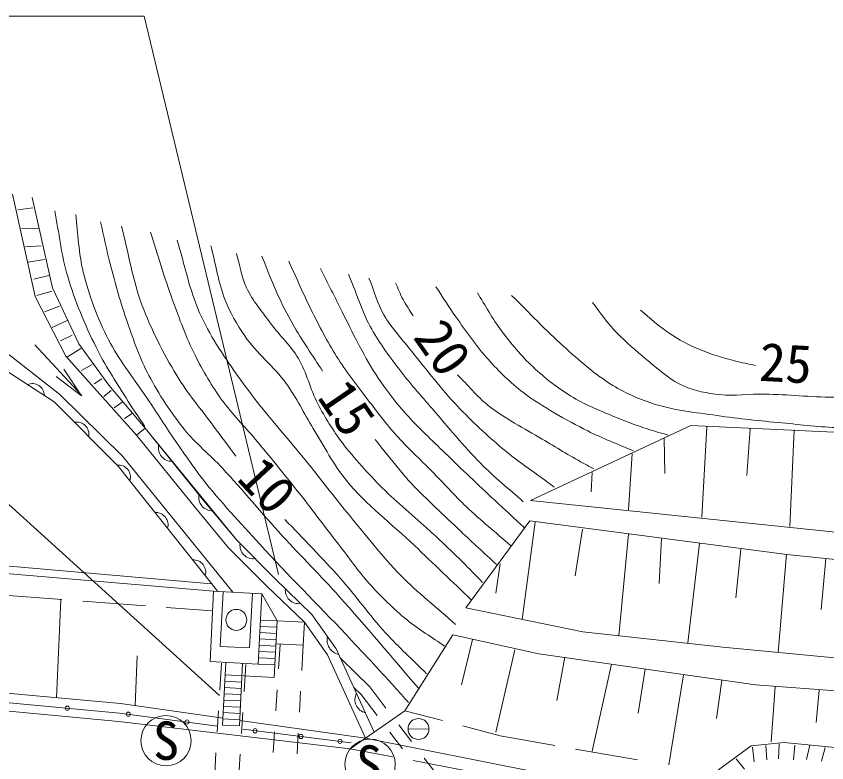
# Model space of a CAD drawing. Units: millimetres, scale not verified. Extents: x 40000 to 680000, y 20000 to 380000.
# Drawn here: x 152463 to 191161, y 305857 to 341493 of the extents above; entities that cross this region are included whole.
import ezdxf
from ezdxf.enums import TextEntityAlignment as Align

# ---------------------------------------------------------------- set-up
doc = ezdxf.new("R2010")
doc.units = ezdxf.units.MM
doc.header["$LTSCALE"] = 1000
for name, color, linetype, lineweight in [('M-BGD', 7, 'Continuous', 13), ('M-STR-HTXT', 7, 'Continuous', 13), ('M-STR-STRC', 7, 'Continuous', 13)]:
    doc.layers.add(name, color=color, linetype=linetype, lineweight=lineweight)
doc.styles.add('ＭＳ ゴシック', font='')
doc.styles.get('ＭＳ ゴシック').set_extended_font_data('MS Gothic')

msp = doc.modelspace()

# ---------------------------------------------------------------- linework, layer by layer
at = {"layer": 'M-BGD'}
for p, q in [((153370, 328122), (152283, 333004)), ((153217, 332832), (154190, 328522)), ((152548, 332245), (153256, 332343)), ((152719, 331342), (153549, 331366)), ((152914, 330487), (153647, 330536)), ((153036, 329755), (153818, 329877)), ((153305, 328949), (154013, 329120)), ((153451, 328168), (154159, 328363)), ((154190, 328522), (155448, 325853)), ((154838, 325271), (153370, 328122)), ((153818, 327387), (154526, 327655)), ((150278, 326782), (154540, 323435)), ((154184, 326630), (154892, 326972)), ((154574, 325995), (155136, 326264)), ((149763, 326010), (154279, 323088)), ((149763, 326010), (154279, 323088)), ((155448, 325853), (156879, 323888)), ((153357, 325800), (155591, 323383)), ((154916, 325238), (155551, 325629)), ((158213, 321488), (154838, 325271)), ((155575, 324579), (156088, 324872)), ((155573, 323373), (154370, 324303)), ((155573, 323373), (154736, 324643)), ((156186, 323944), (156552, 324188)), ((156650, 323334), (156992, 323627)), ((156879, 323888), (158625, 321822)), ((154540, 323435), (157543, 320489)), ((154279, 323088), (157330, 320018)), ((154279, 323088), (157330, 320018)), ((157138, 322797), (157529, 323065)), ((157626, 322284), (157993, 322528)), ((158213, 321488), (158625, 321822)), ((162991, 316479), (158625, 321822)), ((158625, 321822), (161426, 318365)), ((184666, 321961), (177009, 318376)), ((191846, 321618), (184666, 321961)), ((185435, 321899), (185191, 317577)), ((187510, 321801), (187337, 319577)), ((189610, 321752), (189390, 317138)), ((158213, 321488), (161016, 318029)), ((183398, 321345), (183430, 319663)), ((157543, 320489), (162798, 313995)), ((181865, 320605), (181691, 317935)), ((157330, 320018), (162088, 314031)), ((157330, 320018), (162088, 314031)), ((179958, 319718), (179915, 318795)), ((161426, 318365), (162991, 316479)), ((177009, 318376), (192132, 316812)), ((161016, 318029), (162599, 316122)), ((173934, 313256), (176985, 317413)), ((177237, 317341), (176619, 312702)), ((176985, 317413), (189252, 315792)), ((179491, 317008), (179150, 314786)), ((181697, 316772), (181225, 311921)), ((162991, 316479), (164817, 314653)), ((164817, 314653), (162991, 316479)), ((183276, 316544), (183154, 314420)), ((185082, 316324), (184521, 311587)), ((162599, 316122), (164429, 314291)), ((187060, 316055), (186816, 313736)), ((189233, 315811), (188842, 311124)), ((189252, 315792), (197577, 314934)), ((161794, 314400), (148151, 315581)), ((191113, 315591), (190893, 313174)), ((161889, 314041), (148123, 315232)), ((175561, 315347), (175365, 313956)), ((164817, 314653), (166583, 312929)), ((166583, 312929), (164817, 314653)), ((166220, 312563), (164429, 314291)), ((151650, 313877), (154641, 313650)), ((161889, 314041), (161720, 310686)), ((161889, 314041), (164186, 313925)), ((162338, 314018), (162207, 311408)), ((163736, 313948), (163605, 311338)), ((164186, 313925), (164018, 310571)), ((164922, 312629), (164186, 313925)), ((154600, 313628), (154380, 308964)), ((155638, 313574), (158630, 313347)), ((159627, 313271), (161842, 313103)), ((179512, 312102), (173934, 313256)), ((166583, 312929), (167738, 311298)), ((167738, 311298), (166583, 312929)), ((164108, 312369), (164907, 312329)), ((164123, 312669), (164922, 312629)), ((164922, 312629), (164786, 309932)), ((164922, 312629), (166220, 312563)), ((166220, 312563), (166165, 311465)), ((167325, 311013), (166220, 312563)), ((164093, 312069), (164892, 312029)), ((173313, 311969), (171021, 308341)), ((177408, 311064), (173313, 311969)), ((186206, 311372), (179512, 312102)), ((164078, 311770), (164877, 311730)), ((164867, 311530), (166165, 311465)), ((174242, 311734), (173729, 309585)), ((162207, 311408), (163605, 311338)), ((164048, 311170), (164847, 311130)), ((164063, 311470), (164862, 311430)), ((165066, 311503), (164989, 310334)), ((166097, 310270), (166165, 311466)), ((167738, 311298), (169551, 307321)), ((169551, 307321), (167738, 311298)), ((176269, 311246), (175365, 307315)), ((201052, 309956), (186206, 311372)), ((158238, 310966), (158140, 308598)), ((164033, 310871), (164832, 310831)), ((169136, 307033), (167325, 311013)), ((169341, 309476), (167940, 310855)), ((187763, 309576), (177408, 311064)), ((178661, 310904), (178271, 308828)), ((161720, 310686), (164018, 310571)), ((162183, 309329), (162261, 310606)), ((162319, 307653), (162469, 310649)), ((163118, 307613), (163268, 310609)), ((163433, 310541), (163351, 309257)), ((164018, 310571), (164817, 310531)), ((180883, 310562), (179955, 306411)), ((162439, 310050), (164786, 309932)), ((182494, 310318), (182153, 308218)), ((184326, 310049), (183618, 305752)), ((162424, 309750), (163223, 309710)), ((186157, 309781), (185888, 307974)), ((151642, 309215), (157444, 308679)), ((162409, 309450), (163208, 309410)), ((164922, 309337), (164856, 308339)), ((165985, 308274), (166041, 309272)), ((168928, 309111), (168578, 309456)), ((170117, 308464), (169341, 309476)), ((198748, 308747), (187763, 309576)), ((188696, 309488), (188501, 306851)), ((190796, 309317), (190649, 307779)), ((162379, 308851), (163178, 308811)), ((162394, 309151), (163193, 309111)), ((169692, 308115), (168928, 309111)), ((151608, 308767), (157397, 308232)), ((157444, 308679), (162336, 307990)), ((162364, 308551), (163163, 308511)), ((151577, 308368), (157355, 307834)), ((157397, 308232), (162078, 307609)), ((162061, 307333), (162122, 308331)), ((162349, 308252), (163148, 308212)), ((163288, 308259), (163225, 307261)), ((171021, 308341), (168411, 306529)), ((171021, 308341), (172814, 307871)), ((157355, 307834), (168411, 306529)), ((162319, 307653), (163118, 307613)), ((162334, 307952), (163133, 307912)), ((163132, 307878), (169136, 307033)), ((171333, 306877), (170725, 307671)), ((163303, 307456), (168458, 306813)), ((164790, 307341), (164724, 306343)), ((165872, 306277), (165928, 307275)), ((170908, 306527), (170300, 307321)), ((171169, 307464), (172169, 307475)), ((173781, 307618), (175573, 307148)), ((169136, 307033), (177465, 305373)), ((175573, 307148), (178184, 306687)), ((168411, 306529), (170438, 306145)), ((179169, 306513), (182123, 305991)), ((185810, 305392), (187552, 306662)), ((187552, 306662), (189131, 306825)), ((187617, 306597), (187699, 305897)), ((188252, 306678), (188301, 305995)), ((188887, 306760), (188854, 306044)), ((189131, 306825), (191719, 306564)), ((189635, 306695), (189570, 305995)), ((190352, 306695), (190189, 306011)), ((191084, 306581), (190905, 305930)), ((161939, 305337), (162000, 306335)), ((163162, 306263), (163099, 305265)), ((171420, 305959), (174368, 305400)), ((172717, 305071), (171941, 306083)), ((186836, 306044), (187226, 305555))]:
    msp.add_line(p, q, dxfattribs=at)
for centre, radius in [((162972, 312678), 500), ((154906, 308462), 100), ((157813, 308176), 100), ((160618, 307803), 100), ((171669, 307470), 500), ((163865, 307386), 100), ((166053, 307113), 100), ((167921, 306880), 100)]:
    msp.add_circle(centre, radius, dxfattribs=at)
for centre, radius, start, end in [((153221, 323367), 590, 2.2754, 111.92), ((155343, 321534), 590, 349.9992, 99.6438), ((159895, 320888), 643, 166.9262, 271.5806), ((157347, 319496), 571, 341.4197, 96.3945), ((161827, 318524), 643, 166.9262, 271.5806), ((159122, 317216), 590, 343.6523, 93.2969), ((163787, 316238), 643, 172.6728, 277.3272), ((160922, 314951), 590, 343.6523, 93.2969), ((165953, 314093), 643, 173.3693, 278.0237), ((168017, 311721), 712, 166.7524, 257.4918), ((169276, 308873), 643, 152.1858, 256.8402)]:
    msp.add_arc(centre, radius, start, end, dxfattribs=at)
for points, knots in [([(154299, 332210), (154507, 331160), (154617, 330086), (154922, 329061), (155267, 327900), (155742, 326777), (156277, 325691), (156691, 324852), (157210, 324068), (157705, 323274), (157993, 322812), (158303, 322364), (158602, 321910)], [0, 0, 0, 0, 1, 1, 1, 2, 2, 2, 3, 3, 3, 4, 4, 4, 4]), ([(155304, 332026), (155424, 331109), (155439, 330172), (155662, 329275), (155939, 328162), (156348, 327075), (156867, 326052), (157341, 325120), (158008, 324299), (158592, 323431), (159501, 322082), (160361, 320696), (161359, 319411), (162209, 318318), (163160, 317308), (164094, 316286), (165435, 314819), (166849, 313420), (168212, 311973), (168988, 311148), (169761, 310320), (170523, 309482), (170748, 309235), (170968, 308983), (171190, 308734)], [0, 0, 0, 0, 1, 1, 1, 2, 2, 2, 3, 3, 3, 4, 4, 4, 5, 5, 5, 6, 6, 6, 7, 7, 7, 8, 8, 8, 8]), ([(171662, 309417), (170404, 310877), (169175, 312363), (167886, 313796), (167001, 314780), (166060, 315714), (165168, 316693), (164201, 317754), (163290, 318866), (162311, 319916), (161717, 320553), (161028, 321105), (160480, 321783), (159839, 322580), (159271, 323442), (158796, 324347), (158373, 325152), (158069, 326016), (157770, 326874), (157451, 327791), (157198, 328730), (156952, 329670), (156779, 330332), (156643, 331004), (156488, 331672)], [0, 0, 0, 0, 1, 1, 1, 2, 2, 2, 3, 3, 3, 4, 4, 4, 5, 5, 5, 6, 6, 6, 7, 7, 7, 8, 8, 8, 8]), ([(157490, 331476), (157815, 330223), (158015, 328930), (158466, 327716), (158902, 326543), (159479, 325419), (160126, 324347), (160641, 323494), (161294, 322733), (161884, 321930), (162237, 321449), (162595, 320972), (162950, 320494)], [0, 0, 0, 0, 1, 1, 1, 2, 2, 2, 3, 3, 3, 4, 4, 4, 4]), ([(172917, 311428), (172318, 311844), (171684, 312214), (171120, 312677), (170474, 313208), (169874, 313797), (169314, 314418), (168783, 315007), (168335, 315664), (167849, 316290), (167189, 317140), (166547, 318003), (165879, 318846), (165221, 319676), (164550, 320495), (163872, 321309), (163354, 321930), (162771, 322498), (162298, 323154), (161809, 323834), (161377, 324558), (161002, 325308), (160577, 326156), (160253, 327053), (159927, 327944), (159538, 329013), (159227, 330109), (158878, 331192)], [0, 0, 0, 0, 1, 1, 1, 2, 2, 2, 3, 3, 3, 4, 4, 4, 5, 5, 5, 6, 6, 6, 7, 7, 7, 8, 8, 8, 9, 9, 9, 9]), ([(160147, 330801), (160505, 329645), (160728, 328438), (161221, 327334), (161686, 326294), (162328, 325339), (162979, 324404), (164064, 322846), (165359, 321444), (166544, 319961), (167148, 319205), (167735, 318436), (168351, 317690), (169155, 316715), (169933, 315713), (170817, 314809), (171634, 313972), (172558, 313247), (173429, 312465)], [0, 0, 0, 0, 1, 1, 1, 2, 2, 2, 3, 3, 3, 4, 4, 4, 5, 5, 5, 6, 6, 6, 6]), ([(174186, 313637), (173282, 314500), (172379, 315362), (171476, 316225), (170393, 317259), (169179, 318170), (168229, 319326), (167604, 320086), (167160, 320979), (166642, 321816), (166201, 322527), (165840, 323289), (165348, 323965), (164757, 324776), (163942, 325411), (163370, 326235), (163000, 326768), (162681, 327342), (162442, 327944), (162113, 328774), (161986, 329670), (161759, 330532)], [0, 0, 0, 0, 1, 1, 1, 2, 2, 2, 3, 3, 3, 4, 4, 4, 5, 5, 5, 6, 6, 6, 7, 7, 7, 7]), ([(162979, 330166), (163134, 329629), (163206, 329061), (163443, 328555), (163744, 327913), (164220, 327368), (164639, 326797), (165051, 326236), (165578, 325759), (165933, 325161), (166336, 324484), (166495, 323685), (166861, 322988), (167201, 322340), (167594, 321717), (168033, 321133), (168608, 320367), (169264, 319664), (169938, 318984), (170655, 318259), (171461, 317627), (172208, 316933), (172736, 316444), (173258, 315949), (173771, 315444), (174095, 315124), (174409, 314793), (174728, 314467)], [0, 0, 0, 0, 1, 1, 1, 2, 2, 2, 3, 3, 3, 4, 4, 4, 5, 5, 5, 6, 6, 6, 7, 7, 7, 8, 8, 8, 9, 9, 9, 9]), ([(167089, 324548), (166615, 325297), (166107, 326025), (165668, 326794), (165404, 327256), (165163, 327732), (164941, 328216), (164666, 328812), (164441, 329431), (164192, 330039)], [0, 0, 0, 0, 1, 1, 1, 2, 2, 2, 3, 3, 3, 3]), ([(165478, 329794), (165836, 329019), (166169, 328231), (166552, 327467), (166929, 326716), (167308, 325964), (167756, 325253), (168210, 324534), (168739, 323863), (169254, 323186), (169691, 322612), (170125, 322033), (170605, 321493), (171143, 320889), (171747, 320346), (172314, 319768), (172865, 319206), (173388, 318617), (173958, 318075), (174638, 317429), (175369, 316838), (176074, 316220)], [0, 0, 0, 0, 1, 1, 1, 2, 2, 2, 3, 3, 3, 4, 4, 4, 5, 5, 5, 6, 6, 6, 7, 7, 7, 7]), ([(176709, 317082), (176242, 317516), (175773, 317948), (175309, 318385), (174518, 319129), (173726, 319872), (172949, 320631), (172312, 321252), (171651, 321853), (171061, 322519), (170635, 322999), (170237, 323504), (169872, 324033), (169538, 324517), (169247, 325031), (168961, 325546), (168628, 326146), (168337, 326768), (168028, 327380), (167679, 328070), (167333, 328762), (166986, 329453)], [0, 0, 0, 0, 1, 1, 1, 2, 2, 2, 3, 3, 3, 4, 4, 4, 5, 5, 5, 6, 6, 6, 7, 7, 7, 7]), ([(168332, 329181), (168675, 328349), (168937, 327479), (169362, 326686), (169742, 325978), (170225, 325330), (170708, 324689), (171216, 324014), (171784, 323387), (172336, 322747), (173092, 321868), (173826, 320966), (174642, 320142), (175279, 319498), (175987, 318927), (176660, 318319)], [0, 0, 0, 0, 1, 1, 1, 2, 2, 2, 3, 3, 3, 4, 4, 4, 5, 5, 5, 5]), ([(178141, 319019), (177327, 319627), (176478, 320190), (175700, 320842), (174941, 321479), (174214, 322157), (173535, 322877), (172763, 323695), (172072, 324586), (171370, 325465), (170906, 326046), (170388, 326594), (170019, 327239), (169705, 327788), (169541, 328411), (169303, 328997)], [0, 0, 0, 0, 1, 1, 1, 2, 2, 2, 3, 3, 3, 4, 4, 4, 5, 5, 5, 5]), ([(170572, 328769), (170692, 328503), (170793, 328229), (170930, 327971), (171075, 327701), (171256, 327451), (171419, 327190)], [0, 0, 0, 0, 1, 1, 1, 2, 2, 2, 2]), ([(181925, 320745), (181201, 321062), (180456, 321335), (179752, 321697), (178691, 322243), (177629, 322809), (176676, 323528), (176060, 323993), (175507, 324541), (174991, 325115), (174425, 325746), (173944, 326450), (173453, 327141), (173120, 327611), (172819, 328102), (172501, 328582)], [0, 0, 0, 0, 1, 1, 1, 2, 2, 2, 3, 3, 3, 4, 4, 4, 5, 5, 5, 5]), ([(174479, 328289), (174861, 327687), (175199, 327054), (175626, 326482), (176086, 325868), (176581, 325274), (177140, 324749), (177694, 324228), (178299, 323754), (178947, 323357), (179577, 322971), (180268, 322693), (180949, 322405), (181485, 322178), (182032, 321978), (182585, 321794), (182914, 321685), (183252, 321599), (183586, 321502)], [0, 0, 0, 0, 1, 1, 1, 2, 2, 2, 3, 3, 3, 4, 4, 4, 5, 5, 5, 6, 6, 6, 6]), ([(176115, 328167), (176945, 327353), (177733, 326494), (178605, 325725), (179352, 325066), (180096, 324386), (180949, 323870), (181581, 323487), (182268, 323183), (182975, 322966), (183995, 322653), (185069, 322557), (186125, 322405), (187146, 322257), (188174, 322161), (189201, 322063), (190111, 321976), (191021, 321863), (191936, 321843), (192815, 321824), (193699, 321839), (194572, 321941), (195619, 322063), (196658, 322271), (197673, 322551), (198465, 322770), (199229, 323078), (199992, 323381), (200785, 323696), (201582, 324009), (202336, 324407), (202990, 324751), (203605, 325164), (204216, 325579), (205136, 326203), (206007, 326897), (206902, 327556)], [0, 0, 0, 0, 1, 1, 1, 2, 2, 2, 3, 3, 3, 4, 4, 4, 5, 5, 5, 6, 6, 6, 7, 7, 7, 8, 8, 8, 9, 9, 9, 10, 10, 10, 11, 11, 11, 12, 12, 12, 12]), ([(203508, 327483), (202662, 326881), (201874, 326187), (200969, 325676), (199934, 325093), (198815, 324665), (197697, 324260), (196828, 323946), (195948, 323633), (195036, 323479), (193871, 323283), (192677, 323310), (191496, 323308), (190396, 323306), (189300, 323437), (188200, 323455), (187484, 323467), (186763, 323350), (186051, 323430), (185461, 323497), (184858, 323596), (184318, 323845), (183577, 324187), (182970, 324768), (182340, 325286), (181869, 325674), (181412, 326083), (180998, 326531), (180624, 326935), (180314, 327394), (179972, 327825)], [0, 0, 0, 0, 1, 1, 1, 2, 2, 2, 3, 3, 3, 4, 4, 4, 5, 5, 5, 6, 6, 6, 7, 7, 7, 8, 8, 8, 9, 9, 9, 10, 10, 10, 10]), ([(182267, 327459), (182723, 327093), (183146, 326682), (183634, 326360), (184096, 326055), (184590, 325795), (185099, 325579), (185635, 325352), (186198, 325194), (186760, 325042), (187089, 324952), (187427, 324895), (187761, 324822)], [0, 0, 0, 0, 1, 1, 1, 2, 2, 2, 3, 3, 3, 4, 4, 4, 4]), ([(173535, 324374), (174020, 323889), (174454, 323345), (174991, 322918), (175787, 322286), (176710, 321832), (177579, 321306), (178226, 320915), (178872, 320525), (179533, 320159), (179701, 320065), (179874, 319980), (180045, 319890)], [0, 0, 0, 0, 1, 1, 1, 2, 2, 2, 3, 3, 3, 4, 4, 4, 4]), ([(175390, 315324), (174822, 315853), (174249, 316375), (173687, 316909), (172891, 317664), (172074, 318400), (171321, 319198), (171112, 319420), (170920, 319658), (170724, 319893), (170341, 320353), (169972, 320826), (169596, 321293)], [0, 0, 0, 0, 1, 1, 1, 2, 2, 2, 3, 3, 3, 4, 4, 4, 4]), ([(165289, 317477), (166168, 316544), (167077, 315638), (167926, 314677), (168676, 313828), (169332, 312897), (170096, 312060), (170718, 311378), (171404, 310757), (172058, 310106)], [0, 0, 0, 0, 1, 1, 1, 2, 2, 2, 3, 3, 3, 3])]:
    msp.add_open_spline(points, degree=3, knots=knots, dxfattribs=at)
at = {"layer": 'M-STR-HTXT'}
for p, q in [((129935, 341493), (158566, 341493)), ((158566, 341493), (164990, 314846)), ((162172, 309061), (135481, 333243))]:
    msp.add_line(p, q, dxfattribs=at)
at = {"layer": 'M-STR-STRC'}
for centre in [(159616, 306912), (169357, 305785)]:
    msp.add_circle(centre, 1200, dxfattribs=at)

# ---------------------------------------------------------------- texts
at = {"layer": 'M-BGD', "style": 'ＭＳ ゴシック'}
for s, rotation, p in [('20', 305.134, (170919, 325853)), ('25', 356.906, (187876, 323545)), ('15', 304.439, (166342, 322996)), ('10', 312.93, (162533, 319016))]:
    msp.add_text(s, height=1833, rotation=rotation, dxfattribs=at).set_placement(p, align=Align.BOTTOM_LEFT)
at = {"layer": 'M-STR-STRC', "style": 'ＭＳ ゴシック'}
for p in [(159616, 306912), (169316, 305771)]:
    msp.add_text('S', height=1833, rotation=0.652, dxfattribs=at).set_placement(p, align=Align.MIDDLE_CENTER)

doc.saveas('drawing.dxf')
